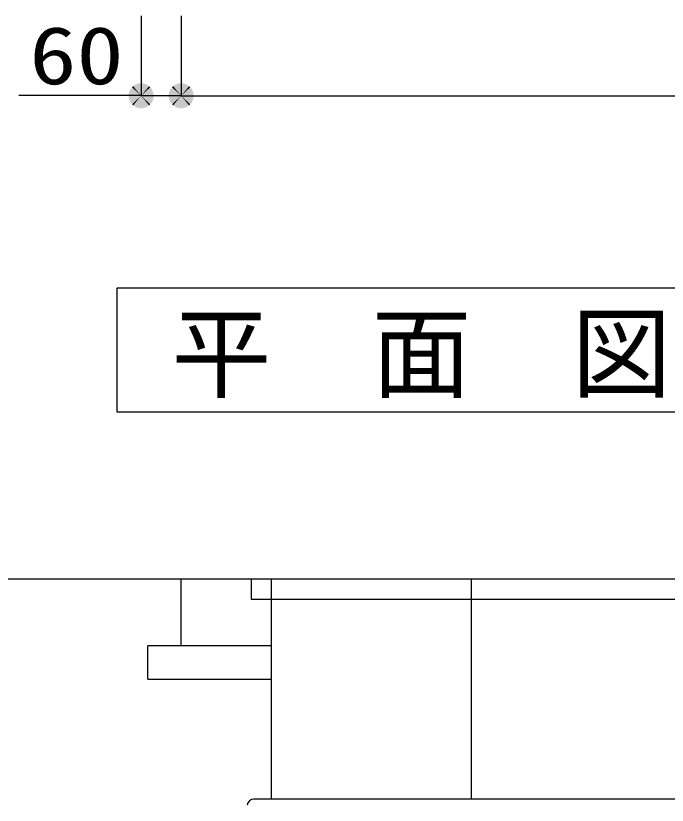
# Model space of a CAD drawing. Units: millimetres, scale not verified. Extents: x -8093 to 8093, y -5792 to 5792.
# Drawn here: x -6326 to -5349, y -1396 to -211 of the extents above; entities that cross this region are included whole.
import ezdxf
from ezdxf.enums import TextEntityAlignment as Align

# ---------------------------------------------------------------- set-up
doc = ezdxf.new("R2010")
doc.units = ezdxf.units.MM
doc.header["$LTSCALE"] = 30
doc.linetypes.add('LONG_CHAIN', pattern=[21, 18, -1, 1, -1])
for name, color, linetype, lineweight in [('0-1_00クル-フ-0躯体', 3, 'Continuous', 25), ('0-2_00クル-フ-1機器', 2, 'Continuous', 25), ('0-3_00クル-フ-6寸法', 132, 'Continuous', 25)]:
    doc.layers.add(name, color=color, linetype=linetype, lineweight=lineweight)
doc.styles.add('ＭＳ ゴシック', font='')
doc.styles.get('ＭＳ ゴシック').set_extended_font_data('MS Gothic')

msp = doc.modelspace()

# ---------------------------------------------------------------- linework, layer by layer
at = {"layer": '0-1_00クル-フ-0躯体', "linetype": 'LONG_CHAIN'}
msp.add_line((-5642.91, -1056.51), (-5642.91, -1386.51), dxfattribs=at)
at = {"layer": '0-1_00クル-フ-0躯体'}
msp.add_line((-5317.07, -1386.51), (-5968.75, -1386.51), dxfattribs=at)
msp.add_lwpolyline([(-6173.77, -619.52), (-4144.44, -619.52), (-4144.44, -805.83), (-6173.77, -805.83)], close=True, dxfattribs=at)
msp.add_arc((-5968.75, -1396.51), 10, 90, 175, dxfattribs=at)
at = {"layer": '0-2_00クル-フ-1機器'}
for p, q in [((-3654.27, -1056.51), (-7394.04, -1056.51)), ((-6077.91, -1156.51), (-6077.91, -1056.51)), ((-5942.81, -1056.51), (-5942.81, -1386.51)), ((-5942.81, -1156.51), (-6127.91, -1156.51)), ((-6127.91, -1206.51), (-6127.91, -1156.51)), ((-6127.91, -1206.51), (-5942.81, -1206.51))]:
    msp.add_line(p, q, dxfattribs=at)
msp.add_lwpolyline([(-5972.81, -1056.51), (-5972.81, -1086.51), (-5312.81, -1086.51), (-5312.81, -1056.51)], dxfattribs=at)
at = {"layer": '0-3_00クル-フ-6寸法', "color": 4}
for p, q in [((-6137.91, -211.35), (-6137.91, -331.35)), ((-6077.91, -211.35), (-6077.91, -331.35)), ((-6077.91, -211.35), (-6077.91, -331.35)), ((-6137.91, -330.97), (-6321.08, -330.97)), ((-6077.91, -331.35), (-6137.91, -331.35)), ((-6077.91, -331.35), (-4277.91, -331.35))]:
    msp.add_line(p, q, dxfattribs=at)
at = {"layer": '0-3_00クル-フ-6寸法'}
for points in [[(-6137.91, -331.35), (-6153.08, -320.33), (-6151.58, -318.51)], [(-6137.91, -331.35), (-6151.58, -318.51), (-6149.86, -316.9)], [(-6137.91, -331.35), (-6149.86, -316.9), (-6147.96, -315.52)], [(-6137.91, -331.35), (-6147.96, -315.52), (-6145.9, -314.38)], [(-6137.91, -331.35), (-6145.9, -314.38), (-6143.71, -313.52)], [(-6137.91, -331.35), (-6143.71, -313.52), (-6141.43, -312.93)], [(-6137.91, -331.35), (-6141.43, -312.93), (-6139.09, -312.64)], [(-6137.91, -331.35), (-6139.09, -312.64), (-6136.74, -312.64)], [(-6137.91, -331.35), (-6136.74, -312.64), (-6134.4, -312.93)], [(-6137.91, -331.35), (-6134.4, -312.93), (-6132.12, -313.52)], [(-6137.91, -331.35), (-6132.12, -313.52), (-6129.93, -314.38)], [(-6137.91, -331.35), (-6129.93, -314.38), (-6127.87, -315.52)], [(-6137.91, -331.35), (-6127.87, -315.52), (-6125.96, -316.9)], [(-6137.91, -331.35), (-6125.96, -316.9), (-6124.24, -318.51)], [(-6137.91, -331.35), (-6124.24, -318.51), (-6122.74, -320.33)], [(-6077.91, -331.35), (-6093.08, -320.33), (-6091.58, -318.51)], [(-6077.91, -331.35), (-6093.08, -320.33), (-6091.58, -318.51)], [(-6077.91, -331.35), (-6091.58, -318.51), (-6089.86, -316.9)], [(-6077.91, -331.35), (-6091.58, -318.51), (-6089.86, -316.9)], [(-6077.91, -331.35), (-6089.86, -316.9), (-6087.96, -315.52)], [(-6077.91, -331.35), (-6089.86, -316.9), (-6087.96, -315.52)], [(-6077.91, -331.35), (-6087.96, -315.52), (-6085.9, -314.38)], [(-6077.91, -331.35), (-6087.96, -315.52), (-6085.9, -314.38)], [(-6077.91, -331.35), (-6085.9, -314.38), (-6083.71, -313.52)], [(-6077.91, -331.35), (-6085.9, -314.38), (-6083.71, -313.52)], [(-6077.91, -331.35), (-6083.71, -313.52), (-6081.43, -312.93)], [(-6077.91, -331.35), (-6083.71, -313.52), (-6081.43, -312.93)], [(-6077.91, -331.35), (-6081.43, -312.93), (-6079.09, -312.64)], [(-6077.91, -331.35), (-6081.43, -312.93), (-6079.09, -312.64)], [(-6077.91, -331.35), (-6079.09, -312.64), (-6076.74, -312.64)], [(-6077.91, -331.35), (-6079.09, -312.64), (-6076.74, -312.64)], [(-6077.91, -331.35), (-6076.74, -312.64), (-6074.4, -312.93)], [(-6077.91, -331.35), (-6076.74, -312.64), (-6074.4, -312.93)], [(-6077.91, -331.35), (-6074.4, -312.93), (-6072.12, -313.52)], [(-6077.91, -331.35), (-6074.4, -312.93), (-6072.12, -313.52)], [(-6077.91, -331.35), (-6072.12, -313.52), (-6069.93, -314.38)], [(-6077.91, -331.35), (-6072.12, -313.52), (-6069.93, -314.38)], [(-6077.91, -331.35), (-6069.93, -314.38), (-6067.87, -315.52)], [(-6077.91, -331.35), (-6069.93, -314.38), (-6067.87, -315.52)], [(-6077.91, -331.35), (-6067.87, -315.52), (-6065.96, -316.9)], [(-6077.91, -331.35), (-6067.87, -315.52), (-6065.96, -316.9)], [(-6077.91, -331.35), (-6065.96, -316.9), (-6064.24, -318.51)], [(-6077.91, -331.35), (-6065.96, -316.9), (-6064.24, -318.51)], [(-6077.91, -331.35), (-6064.24, -318.51), (-6062.74, -320.33)], [(-6077.91, -331.35), (-6064.24, -318.51), (-6062.74, -320.33)], [(-6137.91, -331.35), (-6156.66, -331.35), (-6156.52, -329)], [(-6137.91, -331.35), (-6156.52, -333.7), (-6156.66, -331.35)], [(-6137.91, -331.35), (-6156.52, -329), (-6156.07, -326.69)], [(-6137.91, -331.35), (-6156.07, -336.01), (-6156.52, -333.7)], [(-6137.91, -331.35), (-6156.07, -326.69), (-6155.35, -324.45)], [(-6137.91, -331.35), (-6155.35, -338.25), (-6156.07, -336.01)], [(-6137.91, -331.35), (-6155.35, -324.45), (-6154.34, -322.32)], [(-6137.91, -331.35), (-6154.34, -340.38), (-6155.35, -338.25)], [(-6137.91, -331.35), (-6154.34, -322.32), (-6153.08, -320.33)], [(-6137.91, -331.35), (-6153.08, -342.37), (-6154.34, -340.38)], [(-6137.91, -331.35), (-6151.58, -344.19), (-6153.08, -342.37)], [(-6137.91, -331.35), (-6149.86, -345.8), (-6151.58, -344.19)], [(-6137.91, -331.35), (-6147.96, -347.18), (-6149.86, -345.8)], [(-6137.91, -331.35), (-6145.9, -348.32), (-6147.96, -347.18)], [(-6137.91, -331.35), (-6143.71, -349.18), (-6145.9, -348.32)], [(-6137.91, -331.35), (-6141.43, -349.77), (-6143.71, -349.18)], [(-6137.91, -331.35), (-6139.09, -350.06), (-6141.43, -349.77)], [(-6137.91, -331.35), (-6136.74, -350.06), (-6139.09, -350.06)], [(-6137.91, -331.35), (-6122.74, -320.33), (-6121.48, -322.32)], [(-6137.91, -331.35), (-6121.48, -322.32), (-6120.48, -324.45)], [(-6137.91, -331.35), (-6120.48, -324.45), (-6119.75, -326.69)], [(-6137.91, -331.35), (-6119.75, -326.69), (-6119.31, -329)], [(-6137.91, -331.35), (-6119.31, -329), (-6119.16, -331.35)], [(-6137.91, -331.35), (-6134.4, -349.77), (-6136.74, -350.06)], [(-6137.91, -331.35), (-6132.12, -349.18), (-6134.4, -349.77)], [(-6137.91, -331.35), (-6129.93, -348.32), (-6132.12, -349.18)], [(-6137.91, -331.35), (-6127.87, -347.18), (-6129.93, -348.32)], [(-6137.91, -331.35), (-6125.96, -345.8), (-6127.87, -347.18)], [(-6137.91, -331.35), (-6124.24, -344.19), (-6125.96, -345.8)], [(-6137.91, -331.35), (-6122.74, -342.37), (-6124.24, -344.19)], [(-6137.91, -331.35), (-6121.48, -340.38), (-6122.74, -342.37)], [(-6137.91, -331.35), (-6120.48, -338.25), (-6121.48, -340.38)], [(-6137.91, -331.35), (-6119.75, -336.01), (-6120.48, -338.25)], [(-6137.91, -331.35), (-6119.31, -333.7), (-6119.75, -336.01)], [(-6137.91, -331.35), (-6119.16, -331.35), (-6119.31, -333.7)], [(-6077.91, -331.35), (-6096.66, -331.35), (-6096.52, -329)], [(-6077.91, -331.35), (-6096.66, -331.35), (-6096.52, -329)], [(-6077.91, -331.35), (-6096.52, -333.7), (-6096.66, -331.35)], [(-6077.91, -331.35), (-6096.52, -333.7), (-6096.66, -331.35)], [(-6077.91, -331.35), (-6096.52, -329), (-6096.07, -326.69)], [(-6077.91, -331.35), (-6096.52, -329), (-6096.07, -326.69)], [(-6077.91, -331.35), (-6096.07, -336.01), (-6096.52, -333.7)], [(-6077.91, -331.35), (-6096.07, -336.01), (-6096.52, -333.7)], [(-6077.91, -331.35), (-6096.07, -326.69), (-6095.35, -324.45)], [(-6077.91, -331.35), (-6096.07, -326.69), (-6095.35, -324.45)], [(-6077.91, -331.35), (-6095.35, -338.25), (-6096.07, -336.01)], [(-6077.91, -331.35), (-6095.35, -338.25), (-6096.07, -336.01)], [(-6077.91, -331.35), (-6095.35, -324.45), (-6094.34, -322.32)], [(-6077.91, -331.35), (-6095.35, -324.45), (-6094.34, -322.32)], [(-6077.91, -331.35), (-6094.34, -340.38), (-6095.35, -338.25)], [(-6077.91, -331.35), (-6094.34, -340.38), (-6095.35, -338.25)], [(-6077.91, -331.35), (-6094.34, -322.32), (-6093.08, -320.33)], [(-6077.91, -331.35), (-6094.34, -322.32), (-6093.08, -320.33)], [(-6077.91, -331.35), (-6093.08, -342.37), (-6094.34, -340.38)], [(-6077.91, -331.35), (-6093.08, -342.37), (-6094.34, -340.38)], [(-6077.91, -331.35), (-6091.58, -344.19), (-6093.08, -342.37)], [(-6077.91, -331.35), (-6091.58, -344.19), (-6093.08, -342.37)], [(-6077.91, -331.35), (-6089.86, -345.8), (-6091.58, -344.19)], [(-6077.91, -331.35), (-6089.86, -345.8), (-6091.58, -344.19)], [(-6077.91, -331.35), (-6087.96, -347.18), (-6089.86, -345.8)], [(-6077.91, -331.35), (-6087.96, -347.18), (-6089.86, -345.8)], [(-6077.91, -331.35), (-6085.9, -348.32), (-6087.96, -347.18)], [(-6077.91, -331.35), (-6085.9, -348.32), (-6087.96, -347.18)], [(-6077.91, -331.35), (-6083.71, -349.18), (-6085.9, -348.32)], [(-6077.91, -331.35), (-6083.71, -349.18), (-6085.9, -348.32)], [(-6077.91, -331.35), (-6081.43, -349.77), (-6083.71, -349.18)], [(-6077.91, -331.35), (-6081.43, -349.77), (-6083.71, -349.18)], [(-6077.91, -331.35), (-6079.09, -350.06), (-6081.43, -349.77)], [(-6077.91, -331.35), (-6079.09, -350.06), (-6081.43, -349.77)], [(-6077.91, -331.35), (-6076.74, -350.06), (-6079.09, -350.06)], [(-6077.91, -331.35), (-6076.74, -350.06), (-6079.09, -350.06)], [(-6077.91, -331.35), (-6062.74, -320.33), (-6061.48, -322.32)], [(-6077.91, -331.35), (-6062.74, -320.33), (-6061.48, -322.32)], [(-6077.91, -331.35), (-6061.48, -322.32), (-6060.48, -324.45)], [(-6077.91, -331.35), (-6061.48, -322.32), (-6060.48, -324.45)], [(-6077.91, -331.35), (-6060.48, -324.45), (-6059.75, -326.69)], [(-6077.91, -331.35), (-6060.48, -324.45), (-6059.75, -326.69)], [(-6077.91, -331.35), (-6059.75, -326.69), (-6059.31, -329)], [(-6077.91, -331.35), (-6059.75, -326.69), (-6059.31, -329)], [(-6077.91, -331.35), (-6059.31, -329), (-6059.16, -331.35)], [(-6077.91, -331.35), (-6059.31, -329), (-6059.16, -331.35)], [(-6077.91, -331.35), (-6074.4, -349.77), (-6076.74, -350.06)], [(-6077.91, -331.35), (-6072.12, -349.18), (-6074.4, -349.77)], [(-6077.91, -331.35), (-6069.93, -348.32), (-6072.12, -349.18)], [(-6077.91, -331.35), (-6067.87, -347.18), (-6069.93, -348.32)], [(-6077.91, -331.35), (-6065.96, -345.8), (-6067.87, -347.18)], [(-6077.91, -331.35), (-6064.24, -344.19), (-6065.96, -345.8)], [(-6077.91, -331.35), (-6062.74, -342.37), (-6064.24, -344.19)], [(-6077.91, -331.35), (-6061.48, -340.38), (-6062.74, -342.37)], [(-6077.91, -331.35), (-6060.48, -338.25), (-6061.48, -340.38)], [(-6077.91, -331.35), (-6059.75, -336.01), (-6060.48, -338.25)], [(-6077.91, -331.35), (-6059.31, -333.7), (-6059.75, -336.01)], [(-6077.91, -331.35), (-6059.16, -331.35), (-6059.31, -333.7)], [(-6077.91, -331.35), (-6074.4, -349.77), (-6076.74, -350.06)], [(-6077.91, -331.35), (-6072.12, -349.18), (-6074.4, -349.77)], [(-6077.91, -331.35), (-6069.93, -348.32), (-6072.12, -349.18)], [(-6077.91, -331.35), (-6067.87, -347.18), (-6069.93, -348.32)], [(-6077.91, -331.35), (-6065.96, -345.8), (-6067.87, -347.18)], [(-6077.91, -331.35), (-6064.24, -344.19), (-6065.96, -345.8)], [(-6077.91, -331.35), (-6062.74, -342.37), (-6064.24, -344.19)], [(-6077.91, -331.35), (-6061.48, -340.38), (-6062.74, -342.37)], [(-6077.91, -331.35), (-6060.48, -338.25), (-6061.48, -340.38)], [(-6077.91, -331.35), (-6059.75, -336.01), (-6060.48, -338.25)], [(-6077.91, -331.35), (-6059.31, -333.7), (-6059.75, -336.01)], [(-6077.91, -331.35), (-6059.16, -331.35), (-6059.31, -333.7)]]:
    msp.add_solid(points, dxfattribs=at)

# ---------------------------------------------------------------- texts
at = {"layer": '0-1_00クル-フ-0躯体', "color": 4, "style": 'ＭＳ ゴシック'}
msp.add_text('平\u3000面\u3000図', height=110, dxfattribs=at).set_placement((-6092.53, -805.8), align=Align.BOTTOM_LEFT)
at = {"layer": '0-3_00クル-フ-6寸法', "color": 3, "style": 'ＭＳ ゴシック', "width": 1.2}
msp.add_text('60', height=86.66, dxfattribs=at).set_placement((-6305.61, -340.1), align=Align.BOTTOM_LEFT)

doc.saveas('drawing.dxf')
